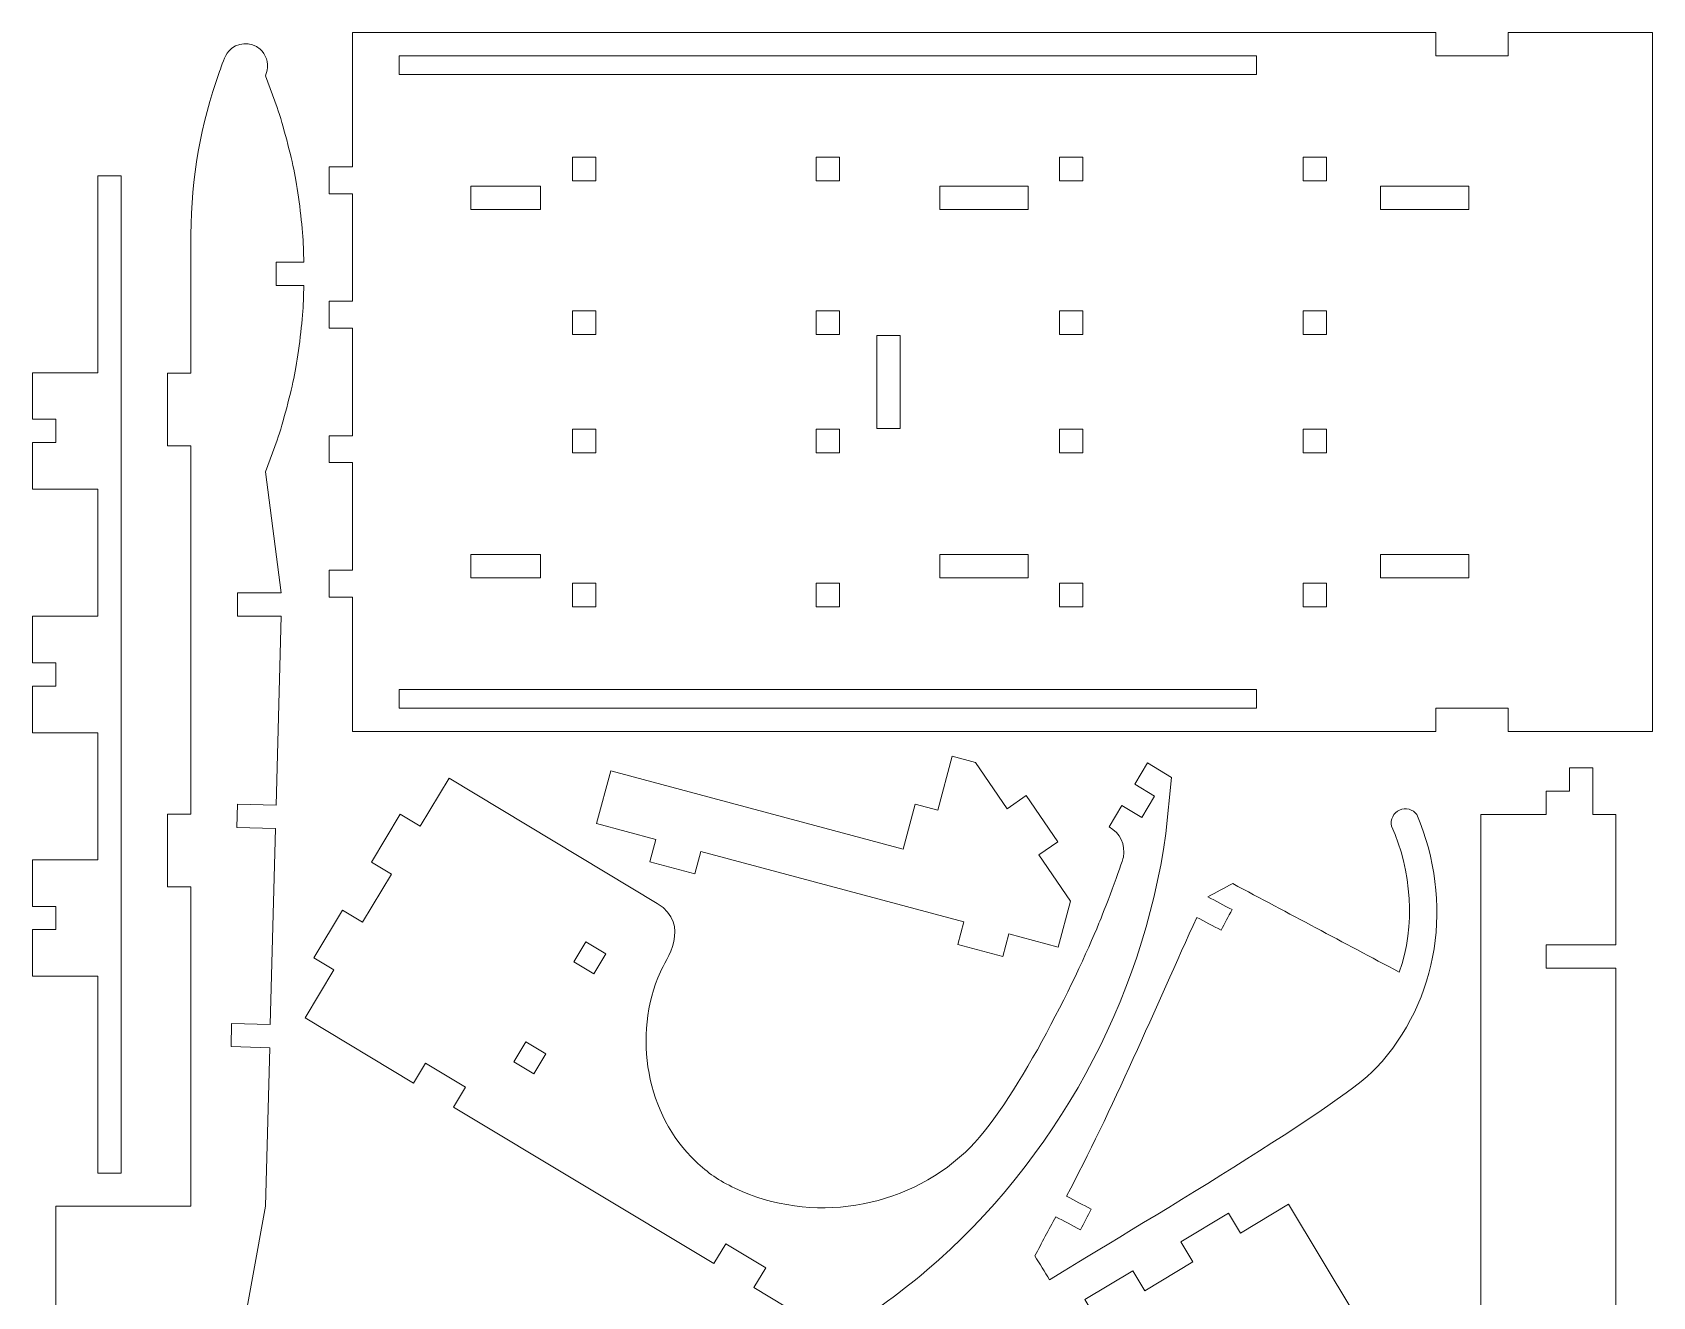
# Model space of a CAD drawing. Header units: centimetres. Extents: x -58 to 45, y -38 to 28.
# Drawn here: x -29.49 to -11.77, y 13.82 to 27.65 of the extents above; entities that cross this region are included whole.
import ezdxf

# ---------------------------------------------------------------- set-up
doc = ezdxf.new("R2010")
doc.units = ezdxf.units.CM
doc.header["$MEASUREMENT"] = 0

msp = doc.modelspace()

# ---------------------------------------------------------------- linework, layer by layer
at = {"color": 250, "lineweight": 9}
for points, knots in [([(-28.01363, 19.09445), (-28.01363, 19.09445), (-27.75865, 19.09445), (-27.75865, 19.09445), (-27.75865, 19.09445), (-27.75865, 19.09445), (-27.75865, 23.12321), (-27.75865, 23.12321), (-27.75865, 23.12321), (-27.75865, 23.12321), (-28.01363, 23.12321), (-28.01363, 23.12321), (-28.01363, 23.12321), (-28.01363, 23.12321), (-28.01363, 23.91877), (-28.01363, 23.91877), (-28.01363, 23.91877), (-28.01363, 23.91877), (-27.75865, 23.91877), (-27.75865, 23.91877), (-27.75865, 23.91877), (-27.75865, 23.91877), (-27.75865, 25.43925), (-27.75865, 25.43925), (-27.75865, 25.43925), (-27.75266, 26.05536), (-27.65469, 26.63828), (-27.44503, 27.2186), (-27.44503, 27.2186), (-27.42363, 27.27782), (-27.38626, 27.39422), (-27.34511, 27.44126), (-27.34511, 27.44126), (-27.25884, 27.53989), (-27.09965, 27.55054), (-27.00101, 27.46428), (-27.00101, 27.46428), (-26.93891, 27.40997), (-26.90631, 27.3144), (-26.92231, 27.23346), (-26.92231, 27.23346), (-26.92231, 27.23346), (-26.94269, 27.17315), (-26.94269, 27.17315), (-26.94269, 27.17315), (-26.94269, 27.17315), (-26.81423, 26.82583), (-26.81423, 26.82583), (-26.81423, 26.82583), (-26.74896, 26.63022), (-26.6652, 26.31239), (-26.62561, 26.11002), (-26.62561, 26.11002), (-26.58601, 25.90765), (-26.54379, 25.58166), (-26.53051, 25.37589), (-26.53051, 25.37589), (-26.53051, 25.37589), (-26.52269, 25.13326), (-26.52269, 25.13326), (-26.52269, 25.13326), (-26.52269, 25.13326), (-26.82457, 25.13326), (-26.82457, 25.13326), (-26.82457, 25.13326), (-26.82457, 25.13326), (-26.82457, 24.87828), (-26.82457, 24.87828), (-26.82457, 24.87828), (-26.82457, 24.87828), (-26.52269, 24.87828), (-26.52269, 24.87828), (-26.52269, 24.87828), (-26.52269, 24.87828), (-26.53051, 24.63565), (-26.53051, 24.63565), (-26.53051, 24.63565), (-26.54379, 24.42988), (-26.58601, 24.1039), (-26.62561, 23.90154), (-26.62561, 23.90154), (-26.66521, 23.69913), (-26.74895, 23.38137), (-26.81423, 23.18572), (-26.81423, 23.18572), (-26.81423, 23.18572), (-26.94269, 22.83839), (-26.94269, 22.83839), (-26.94269, 22.83839), (-26.94269, 22.83839), (-26.7698, 21.51638), (-26.7698, 21.51638), (-26.7698, 21.51638), (-26.7698, 21.51638), (-27.24867, 21.51638), (-27.24867, 21.51638), (-27.24867, 21.51638), (-27.24867, 21.51638), (-27.24867, 21.2614), (-27.24867, 21.2614), (-27.24867, 21.2614), (-27.24867, 21.2614), (-26.7698, 21.2614), (-26.7698, 21.2614), (-26.7698, 21.2614), (-26.7698, 21.2614), (-26.82522, 19.19211), (-26.82522, 19.19211), (-26.82522, 19.19211), (-26.82522, 19.19211), (-27.24837, 19.20344), (-27.24837, 19.20344), (-27.24837, 19.20344), (-27.24837, 19.20344), (-27.2552, 18.94855), (-27.2552, 18.94855), (-27.2552, 18.94855), (-27.2552, 18.94855), (-26.83205, 18.93721), (-26.83205, 18.93721), (-26.83205, 18.93721), (-26.83205, 18.93721), (-26.88942, 16.79525), (-26.88942, 16.79525), (-26.88942, 16.79525), (-26.88942, 16.79525), (-27.31257, 16.80657), (-27.31257, 16.80657), (-27.31257, 16.80657), (-27.31257, 16.80657), (-27.31939, 16.55168), (-27.31939, 16.55168), (-27.31939, 16.55168), (-27.31939, 16.55168), (-26.89625, 16.54035), (-26.89625, 16.54035), (-26.89625, 16.54035), (-26.89625, 16.54035), (-26.94269, 14.80636), (-26.94269, 14.80636), (-26.94269, 14.80636), (-26.94269, 14.80636), (-27.75865, 10.30184), (-27.75865, 10.30184), (-27.75865, 10.30184), (-27.75865, 10.30184), (-27.75865, 9.09468), (-27.75865, 9.09468), (-27.75865, 9.09468), (-26.95321, 8.32366), (-26.60129, 7.69559), (-26.51859, 6.57032), (-26.51859, 6.57032), (-26.51859, 6.57032), (-26.82457, 6.57032), (-26.82457, 6.57032), (-26.82457, 6.57032), (-26.82457, 6.57032), (-26.82457, 6.31534), (-26.82457, 6.31534), (-26.82457, 6.31534), (-26.82457, 6.31534), (-26.51859, 6.31534), (-26.51859, 6.31534), (-26.51859, 6.31534), (-26.6013, 5.19007), (-26.95321, 4.562), (-27.75865, 3.79098), (-27.75865, 3.79098), (-27.75865, 3.79098), (-27.75865, 0.32318), (-27.75865, 0.32318), (-27.75865, 0.32318), (-27.75865, 0.32318), (-28.19212, 0.32318), (-28.19212, 0.32318), (-28.19212, 0.32318), (-28.19212, 0.32318), (-28.19212, 0.57816), (-28.19212, 0.57816), (-28.19212, 0.57816), (-28.19212, 0.57816), (-29.23756, 0.57816), (-29.23756, 0.57816), (-29.23756, 0.57816), (-29.23756, 0.57816), (-29.23756, 1.52161), (-29.23756, 1.52161), (-29.23756, 1.52161), (-29.23756, 1.52161), (-28.5236, 1.52161), (-28.5236, 1.52161), (-28.5236, 1.52161), (-28.5236, 1.52161), (-28.5236, 1.77659), (-28.5236, 1.77659), (-28.5236, 1.77659), (-28.5236, 1.77659), (-29.23756, 1.77659), (-29.23756, 1.77659), (-29.23756, 1.77659), (-29.23756, 1.77659), (-29.23756, 1.87481), (-29.23756, 1.87481), (-29.23756, 1.87481), (-29.23756, 1.87481), (-29.49254, 1.87481), (-29.49254, 1.87481), (-29.49254, 1.87481), (-29.49254, 1.87481), (-29.49254, 2.63749), (-29.49254, 2.63749), (-29.49254, 2.63749), (-29.49254, 2.63749), (-29.23756, 2.63749), (-29.23756, 2.63749), (-29.23756, 2.63749), (-29.23756, 2.63749), (-29.23756, 7.00512), (-29.23756, 7.00512), (-29.23756, 7.00512), (-29.23756, 7.00512), (-29.49254, 7.00512), (-29.49254, 7.00512), (-29.49254, 7.00512), (-29.49254, 7.00512), (-29.49254, 7.97178), (-29.49254, 7.97178), (-29.49254, 7.97178), (-29.49254, 7.97178), (-29.23756, 7.97178), (-29.23756, 7.97178), (-29.23756, 7.97178), (-29.23756, 7.97178), (-29.23756, 11.82945), (-29.23756, 11.82945), (-29.23756, 11.82945), (-29.23756, 11.82945), (-29.49254, 11.82945), (-29.49254, 11.82945), (-29.49254, 11.82945), (-29.49254, 11.82945), (-29.49254, 12.79611), (-29.49254, 12.79611), (-29.49254, 12.79611), (-29.49254, 12.79611), (-29.23756, 12.79611), (-29.23756, 12.79611), (-29.23756, 12.79611), (-29.23756, 12.79611), (-29.23756, 13.35294), (-29.23756, 13.35294), (-29.23756, 13.35294), (-29.23756, 13.35294), (-28.5236, 13.35294), (-28.5236, 13.35294), (-28.5236, 13.35294), (-28.5236, 13.35294), (-28.5236, 13.60792), (-28.5236, 13.60792), (-28.5236, 13.60792), (-28.5236, 13.60792), (-29.23756, 13.60792), (-29.23756, 13.60792), (-29.23756, 13.60792), (-29.23756, 13.60792), (-29.23756, 14.80636), (-29.23756, 14.80636), (-29.23756, 14.80636), (-29.23756, 14.80636), (-27.75865, 14.80636), (-27.75865, 14.80636), (-27.75865, 14.80636), (-27.75865, 14.80636), (-27.75865, 18.2989), (-27.75865, 18.2989), (-27.75865, 18.2989), (-27.75865, 18.2989), (-28.01363, 18.2989), (-28.01363, 18.2989), (-28.01363, 18.2989), (-28.01363, 18.2989), (-28.01363, 19.09445), (-28.01363, 19.09445)], [0, 0, 0, 0, 0.01388889, 0.01388889, 0.01388889, 0.01388889, 0.02777778, 0.02777778, 0.02777778, 0.02777778, 0.04166667, 0.04166667, 0.04166667, 0.04166667, 0.05555556, 0.05555556, 0.05555556, 0.05555556, 0.06944444, 0.06944444, 0.06944444, 0.06944444, 0.08333333, 0.08333333, 0.08333333, 0.08333333, 0.09722222, 0.09722222, 0.09722222, 0.09722222, 0.11111111, 0.11111111, 0.11111111, 0.11111111, 0.125, 0.125, 0.125, 0.125, 0.13888889, 0.13888889, 0.13888889, 0.13888889, 0.15277778, 0.15277778, 0.15277778, 0.15277778, 0.16666667, 0.16666667, 0.16666667, 0.16666667, 0.18055556, 0.18055556, 0.18055556, 0.18055556, 0.19444444, 0.19444444, 0.19444444, 0.19444444, 0.20833333, 0.20833333, 0.20833333, 0.20833333, 0.22222222, 0.22222222, 0.22222222, 0.22222222, 0.23611111, 0.23611111, 0.23611111, 0.23611111, 0.25, 0.25, 0.25, 0.25, 0.26388889, 0.26388889, 0.26388889, 0.26388889, 0.27777778, 0.27777778, 0.27777778, 0.27777778, 0.29166667, 0.29166667, 0.29166667, 0.29166667, 0.30555556, 0.30555556, 0.30555556, 0.30555556, 0.31944444, 0.31944444, 0.31944444, 0.31944444, 0.33333333, 0.33333333, 0.33333333, 0.33333333, 0.34722222, 0.34722222, 0.34722222, 0.34722222, 0.36111111, 0.36111111, 0.36111111, 0.36111111, 0.375, 0.375, 0.375, 0.375, 0.38888889, 0.38888889, 0.38888889, 0.38888889, 0.40277778, 0.40277778, 0.40277778, 0.40277778, 0.41666667, 0.41666667, 0.41666667, 0.41666667, 0.43055556, 0.43055556, 0.43055556, 0.43055556, 0.44444444, 0.44444444, 0.44444444, 0.44444444, 0.45833333, 0.45833333, 0.45833333, 0.45833333, 0.47222222, 0.47222222, 0.47222222, 0.47222222, 0.48611111, 0.48611111, 0.48611111, 0.48611111, 0.5, 0.5, 0.5, 0.5, 0.51388889, 0.51388889, 0.51388889, 0.51388889, 0.52777778, 0.52777778, 0.52777778, 0.52777778, 0.54166667, 0.54166667, 0.54166667, 0.54166667, 0.55555556, 0.55555556, 0.55555556, 0.55555556, 0.56944444, 0.56944444, 0.56944444, 0.56944444, 0.58333333, 0.58333333, 0.58333333, 0.58333333, 0.59722222, 0.59722222, 0.59722222, 0.59722222, 0.61111111, 0.61111111, 0.61111111, 0.61111111, 0.625, 0.625, 0.625, 0.625, 0.63888889, 0.63888889, 0.63888889, 0.63888889, 0.65277778, 0.65277778, 0.65277778, 0.65277778, 0.66666667, 0.66666667, 0.66666667, 0.66666667, 0.68055556, 0.68055556, 0.68055556, 0.68055556, 0.69444444, 0.69444444, 0.69444444, 0.69444444, 0.70833333, 0.70833333, 0.70833333, 0.70833333, 0.72222222, 0.72222222, 0.72222222, 0.72222222, 0.73611111, 0.73611111, 0.73611111, 0.73611111, 0.75, 0.75, 0.75, 0.75, 0.76388889, 0.76388889, 0.76388889, 0.76388889, 0.77777778, 0.77777778, 0.77777778, 0.77777778, 0.79166667, 0.79166667, 0.79166667, 0.79166667, 0.80555556, 0.80555556, 0.80555556, 0.80555556, 0.81944444, 0.81944444, 0.81944444, 0.81944444, 0.83333333, 0.83333333, 0.83333333, 0.83333333, 0.84722222, 0.84722222, 0.84722222, 0.84722222, 0.86111111, 0.86111111, 0.86111111, 0.86111111, 0.875, 0.875, 0.875, 0.875, 0.88888889, 0.88888889, 0.88888889, 0.88888889, 0.90277778, 0.90277778, 0.90277778, 0.90277778, 0.91666667, 0.91666667, 0.91666667, 0.91666667, 0.93055556, 0.93055556, 0.93055556, 0.93055556, 0.94444444, 0.94444444, 0.94444444, 0.94444444, 0.95833333, 0.95833333, 0.95833333, 0.95833333, 0.97222222, 0.97222222, 0.97222222, 0.97222222, 1, 1, 1, 1]), ([(-14.62262, 18.96394), (-14.40485, 18.48615), (-14.35362, 17.86417), (-14.53935, 17.36754), (-14.53935, 17.36754), (-15.14602, 17.69011), (-15.75269, 18.01268), (-16.35937, 18.33526), (-16.35937, 18.33526), (-16.4503, 18.28734), (-16.54124, 18.23944), (-16.63217, 18.19152), (-16.63217, 18.19152), (-16.54377, 18.14451), (-16.45535, 18.0975), (-16.36695, 18.0505), (-16.36695, 18.0505), (-16.40685, 17.97545), (-16.44675, 17.90041), (-16.48666, 17.82536), (-16.48666, 17.82536), (-16.57506, 17.87237), (-16.66348, 17.91938), (-16.75188, 17.96638), (-16.75188, 17.96638), (-17.18763, 17.01256), (-17.69808, 15.8175), (-18.1771, 14.9166), (-18.1771, 14.9166), (-18.08705, 14.86872), (-17.99699, 14.82083), (-17.90693, 14.77295), (-17.90693, 14.77295), (-17.94684, 14.6979), (-17.98673, 14.62287), (-18.02664, 14.54782), (-18.02664, 14.54782), (-18.11669, 14.5957), (-18.20675, 14.64358), (-18.2968, 14.69146), (-18.2968, 14.69146), (-18.37286, 14.54842), (-18.44891, 14.40539), (-18.52497, 14.26234), (-18.52497, 14.26234), (-18.47127, 14.17563), (-18.41755, 14.08892), (-18.36386, 14.00222), (-18.36386, 14.00222), (-17.72712, 14.39659), (-15.19515, 15.88311), (-14.78902, 16.31863), (-14.78902, 16.31863), (-14.09974, 17.05778), (-13.94063, 18.1308), (-14.34418, 19.09084), (-14.34418, 19.09084), (-14.38823, 19.14992), (-14.46753, 19.17029), (-14.53459, 19.13972), (-14.53459, 19.13972), (-14.60165, 19.10915), (-14.63832, 19.03595), (-14.62262, 18.96394)], [0, 0, 0, 0, 0.05882353, 0.05882353, 0.05882353, 0.05882353, 0.11764706, 0.11764706, 0.11764706, 0.11764706, 0.17647059, 0.17647059, 0.17647059, 0.17647059, 0.23529412, 0.23529412, 0.23529412, 0.23529412, 0.29411765, 0.29411765, 0.29411765, 0.29411765, 0.35294118, 0.35294118, 0.35294118, 0.35294118, 0.41176471, 0.41176471, 0.41176471, 0.41176471, 0.47058824, 0.47058824, 0.47058824, 0.47058824, 0.52941176, 0.52941176, 0.52941176, 0.52941176, 0.58823529, 0.58823529, 0.58823529, 0.58823529, 0.64705882, 0.64705882, 0.64705882, 0.64705882, 0.70588235, 0.70588235, 0.70588235, 0.70588235, 0.76470588, 0.76470588, 0.76470588, 0.76470588, 0.82352941, 0.82352941, 0.82352941, 0.82352941, 0.88235294, 0.88235294, 0.88235294, 0.88235294, 1, 1, 1, 1])]:
    msp.add_open_spline(points, degree=3, knots=knots, dxfattribs=at)
at = {"lineweight": 9}
for points, knots in [([(-26.24539, 23.23465), (-26.24539, 23.23465), (-25.99047, 23.23465), (-25.99047, 23.23465), (-25.99047, 23.23465), (-25.99047, 23.23465), (-25.99047, 24.41122), (-25.99047, 24.41122), (-25.99047, 24.41122), (-25.99047, 24.41122), (-26.24539, 24.41122), (-26.24539, 24.41122), (-26.24539, 24.41122), (-26.24539, 24.41122), (-26.24539, 24.70536), (-26.24539, 24.70536), (-26.24539, 24.70536), (-26.24539, 24.70536), (-25.99047, 24.70536), (-25.99047, 24.70536), (-25.99047, 24.70536), (-25.99047, 24.70536), (-25.99047, 25.88194), (-25.99047, 25.88194), (-25.99047, 25.88194), (-25.99047, 25.88194), (-26.24539, 25.88194), (-26.24539, 25.88194), (-26.24539, 25.88194), (-26.24539, 25.88194), (-26.24539, 26.17608), (-26.24539, 26.17608), (-26.24539, 26.17608), (-26.24539, 26.17608), (-25.99047, 26.17608), (-25.99047, 26.17608), (-25.99047, 26.17608), (-25.99047, 26.17608), (-25.99047, 27.64679), (-25.99047, 27.64679), (-25.99047, 27.64679), (-25.99047, 27.64679), (-14.13651, 27.64679), (-14.13651, 27.64679), (-14.13651, 27.64679), (-14.13651, 27.64679), (-14.13651, 27.39186), (-14.13651, 27.39186), (-14.13651, 27.39186), (-14.13651, 27.39186), (-13.34625, 27.39186), (-13.34625, 27.39186), (-13.34625, 27.39186), (-13.34625, 27.39186), (-13.34625, 27.64679), (-13.34625, 27.64679), (-13.34625, 27.64679), (-13.34625, 27.64679), (-11.76572, 27.64679), (-11.76572, 27.64679), (-11.76572, 27.64679), (-11.76572, 27.64679), (-11.76572, 19.99908), (-11.76572, 19.99908), (-11.76572, 19.99908), (-11.76572, 19.99908), (-13.34625, 19.99908), (-13.34625, 19.99908), (-13.34625, 19.99908), (-13.34625, 19.99908), (-13.34625, 20.254), (-13.34625, 20.254), (-13.34625, 20.254), (-13.34625, 20.254), (-14.13651, 20.254), (-14.13651, 20.254), (-14.13651, 20.254), (-14.13651, 20.254), (-14.13651, 19.99908), (-14.13651, 19.99908), (-14.13651, 19.99908), (-14.13651, 19.99908), (-25.99047, 19.99908), (-25.99047, 19.99908), (-25.99047, 19.99908), (-25.99047, 19.99908), (-25.99047, 21.46979), (-25.99047, 21.46979), (-25.99047, 21.46979), (-25.99047, 21.46979), (-26.24539, 21.46979), (-26.24539, 21.46979), (-26.24539, 21.46979), (-26.24539, 21.46979), (-26.24539, 21.76393), (-26.24539, 21.76393), (-26.24539, 21.76393), (-26.24539, 21.76393), (-25.99047, 21.76393), (-25.99047, 21.76393), (-25.99047, 21.76393), (-25.99047, 21.76393), (-25.99047, 22.9405), (-25.99047, 22.9405), (-25.99047, 22.9405), (-25.99047, 22.9405), (-26.24539, 22.9405), (-26.24539, 22.9405), (-26.24539, 22.9405), (-26.24539, 22.9405), (-26.24539, 23.23465), (-26.24539, 23.23465)], [0, 0, 0, 0, 0.03448276, 0.03448276, 0.03448276, 0.03448276, 0.06896552, 0.06896552, 0.06896552, 0.06896552, 0.10344828, 0.10344828, 0.10344828, 0.10344828, 0.13793103, 0.13793103, 0.13793103, 0.13793103, 0.17241379, 0.17241379, 0.17241379, 0.17241379, 0.20689655, 0.20689655, 0.20689655, 0.20689655, 0.24137931, 0.24137931, 0.24137931, 0.24137931, 0.27586207, 0.27586207, 0.27586207, 0.27586207, 0.31034483, 0.31034483, 0.31034483, 0.31034483, 0.34482759, 0.34482759, 0.34482759, 0.34482759, 0.37931034, 0.37931034, 0.37931034, 0.37931034, 0.4137931, 0.4137931, 0.4137931, 0.4137931, 0.44827586, 0.44827586, 0.44827586, 0.44827586, 0.48275862, 0.48275862, 0.48275862, 0.48275862, 0.51724138, 0.51724138, 0.51724138, 0.51724138, 0.55172414, 0.55172414, 0.55172414, 0.55172414, 0.5862069, 0.5862069, 0.5862069, 0.5862069, 0.62068966, 0.62068966, 0.62068966, 0.62068966, 0.65517241, 0.65517241, 0.65517241, 0.65517241, 0.68965517, 0.68965517, 0.68965517, 0.68965517, 0.72413793, 0.72413793, 0.72413793, 0.72413793, 0.75862069, 0.75862069, 0.75862069, 0.75862069, 0.79310345, 0.79310345, 0.79310345, 0.79310345, 0.82758621, 0.82758621, 0.82758621, 0.82758621, 0.86206897, 0.86206897, 0.86206897, 0.86206897, 0.89655172, 0.89655172, 0.89655172, 0.89655172, 0.93103448, 0.93103448, 0.93103448, 0.93103448, 1, 1, 1, 1]), ([(-16.09943, 27.18793), (-16.09943, 27.18793), (-25.48062, 27.18793), (-25.48062, 27.18793), (-25.48062, 27.18793), (-25.48062, 27.18793), (-25.48062, 27.39186), (-25.48062, 27.39186), (-25.48062, 27.39186), (-25.48062, 27.39186), (-16.09943, 27.39186), (-16.09943, 27.39186), (-16.09943, 27.39186), (-16.09943, 27.39186), (-16.09943, 27.18793), (-16.09943, 27.18793)], [0, 0, 0, 0, 0.2, 0.2, 0.2, 0.2, 0.4, 0.4, 0.4, 0.4, 0.6, 0.6, 0.6, 0.6, 1, 1, 1, 1]), ([(-23.32651, 26.28197), (-23.32651, 26.28197), (-23.32651, 26.02313), (-23.32651, 26.02313), (-23.32651, 26.02313), (-23.32651, 26.02313), (-23.58144, 26.02313), (-23.58144, 26.02313), (-23.58144, 26.02313), (-23.58144, 26.02313), (-23.58144, 26.28197), (-23.58144, 26.28197), (-23.58144, 26.28197), (-23.58144, 26.28197), (-23.32651, 26.28197), (-23.32651, 26.28197)], [0, 0, 0, 0, 0.2, 0.2, 0.2, 0.2, 0.4, 0.4, 0.4, 0.4, 0.6, 0.6, 0.6, 0.6, 1, 1, 1, 1]), ([(-20.66256, 26.28197), (-20.66256, 26.28197), (-20.66256, 26.02313), (-20.66256, 26.02313), (-20.66256, 26.02313), (-20.66256, 26.02313), (-20.91748, 26.02313), (-20.91748, 26.02313), (-20.91748, 26.02313), (-20.91748, 26.02313), (-20.91748, 26.28197), (-20.91748, 26.28197), (-20.91748, 26.28197), (-20.91748, 26.28197), (-20.66256, 26.28197), (-20.66256, 26.28197)], [0, 0, 0, 0, 0.2, 0.2, 0.2, 0.2, 0.4, 0.4, 0.4, 0.4, 0.6, 0.6, 0.6, 0.6, 1, 1, 1, 1]), ([(-17.99861, 26.28197), (-17.99861, 26.28197), (-17.99861, 26.02313), (-17.99861, 26.02313), (-17.99861, 26.02313), (-17.99861, 26.02313), (-18.25353, 26.02313), (-18.25353, 26.02313), (-18.25353, 26.02313), (-18.25353, 26.02313), (-18.25353, 26.28197), (-18.25353, 26.28197), (-18.25353, 26.28197), (-18.25353, 26.28197), (-17.99861, 26.28197), (-17.99861, 26.28197)], [0, 0, 0, 0, 0.2, 0.2, 0.2, 0.2, 0.4, 0.4, 0.4, 0.4, 0.6, 0.6, 0.6, 0.6, 1, 1, 1, 1]), ([(-15.33466, 26.02313), (-15.33466, 26.02313), (-15.58958, 26.02313), (-15.58958, 26.02313), (-15.58958, 26.02313), (-15.58958, 26.02313), (-15.58958, 26.28197), (-15.58958, 26.28197), (-15.58958, 26.28197), (-15.58958, 26.28197), (-15.33466, 26.28197), (-15.33466, 26.28197), (-15.33466, 26.28197), (-15.33466, 26.28197), (-15.33466, 26.02313), (-15.33466, 26.02313)], [0, 0, 0, 0, 0.2, 0.2, 0.2, 0.2, 0.4, 0.4, 0.4, 0.4, 0.6, 0.6, 0.6, 0.6, 1, 1, 1, 1]), ([(-29.23499, 17.83152), (-29.23499, 17.83152), (-29.23499, 18.08644), (-29.23499, 18.08644), (-29.23499, 18.08644), (-29.23499, 18.08644), (-29.48992, 18.08644), (-29.48992, 18.08644), (-29.48992, 18.08644), (-29.48992, 18.08644), (-29.48992, 18.59629), (-29.48992, 18.59629), (-29.48992, 18.59629), (-29.48992, 18.59629), (-28.77613, 18.59629), (-28.77613, 18.59629), (-28.77613, 18.59629), (-28.77613, 18.59629), (-28.77613, 19.98563), (-28.77613, 19.98563), (-28.77613, 19.98563), (-28.77613, 19.98563), (-29.48992, 19.98563), (-29.48992, 19.98563), (-29.48992, 19.98563), (-29.48992, 19.98563), (-29.48992, 20.49547), (-29.48992, 20.49547), (-29.48992, 20.49547), (-29.48992, 20.49547), (-29.23499, 20.49547), (-29.23499, 20.49547), (-29.23499, 20.49547), (-29.23499, 20.49547), (-29.23499, 20.7504), (-29.23499, 20.7504), (-29.23499, 20.7504), (-29.23499, 20.7504), (-29.48992, 20.7504), (-29.48992, 20.7504), (-29.48992, 20.7504), (-29.48992, 20.7504), (-29.48992, 21.26024), (-29.48992, 21.26024), (-29.48992, 21.26024), (-29.48992, 21.26024), (-28.77613, 21.26024), (-28.77613, 21.26024), (-28.77613, 21.26024), (-28.77613, 21.26024), (-28.77613, 22.64958), (-28.77613, 22.64958), (-28.77613, 22.64958), (-28.77613, 22.64958), (-29.48992, 22.64958), (-29.48992, 22.64958), (-29.48992, 22.64958), (-29.48992, 22.64958), (-29.48992, 23.15943), (-29.48992, 23.15943), (-29.48992, 23.15943), (-29.48992, 23.15943), (-29.23499, 23.15943), (-29.23499, 23.15943), (-29.23499, 23.15943), (-29.23499, 23.15943), (-29.23499, 23.41435), (-29.23499, 23.41435), (-29.23499, 23.41435), (-29.23499, 23.41435), (-29.48992, 23.41435), (-29.48992, 23.41435), (-29.48992, 23.41435), (-29.48992, 23.41435), (-29.48992, 23.9242), (-29.48992, 23.9242), (-29.48992, 23.9242), (-29.48992, 23.9242), (-28.77613, 23.9242), (-28.77613, 23.9242), (-28.77613, 23.9242), (-28.77613, 23.9242), (-28.77613, 26.0783), (-28.77613, 26.0783), (-28.77613, 26.0783), (-28.77613, 26.0783), (-28.52121, 26.0783), (-28.52121, 26.0783), (-28.52121, 26.0783), (-28.52121, 26.0783), (-28.52121, 15.16757), (-28.52121, 15.16757), (-28.52121, 15.16757), (-28.52121, 15.16757), (-28.77613, 15.16757), (-28.77613, 15.16757), (-28.77613, 15.16757), (-28.77613, 15.16757), (-28.77613, 17.32167), (-28.77613, 17.32167), (-28.77613, 17.32167), (-28.77613, 17.32167), (-29.48992, 17.32167), (-29.48992, 17.32167), (-29.48992, 17.32167), (-29.48992, 17.32167), (-29.48992, 17.83152), (-29.48992, 17.83152), (-29.48992, 17.83152), (-29.48992, 17.83152), (-29.23499, 17.83152), (-29.23499, 17.83152)], [0, 0, 0, 0, 0.03448276, 0.03448276, 0.03448276, 0.03448276, 0.06896552, 0.06896552, 0.06896552, 0.06896552, 0.10344828, 0.10344828, 0.10344828, 0.10344828, 0.13793103, 0.13793103, 0.13793103, 0.13793103, 0.17241379, 0.17241379, 0.17241379, 0.17241379, 0.20689655, 0.20689655, 0.20689655, 0.20689655, 0.24137931, 0.24137931, 0.24137931, 0.24137931, 0.27586207, 0.27586207, 0.27586207, 0.27586207, 0.31034483, 0.31034483, 0.31034483, 0.31034483, 0.34482759, 0.34482759, 0.34482759, 0.34482759, 0.37931034, 0.37931034, 0.37931034, 0.37931034, 0.4137931, 0.4137931, 0.4137931, 0.4137931, 0.44827586, 0.44827586, 0.44827586, 0.44827586, 0.48275862, 0.48275862, 0.48275862, 0.48275862, 0.51724138, 0.51724138, 0.51724138, 0.51724138, 0.55172414, 0.55172414, 0.55172414, 0.55172414, 0.5862069, 0.5862069, 0.5862069, 0.5862069, 0.62068966, 0.62068966, 0.62068966, 0.62068966, 0.65517241, 0.65517241, 0.65517241, 0.65517241, 0.68965517, 0.68965517, 0.68965517, 0.68965517, 0.72413793, 0.72413793, 0.72413793, 0.72413793, 0.75862069, 0.75862069, 0.75862069, 0.75862069, 0.79310345, 0.79310345, 0.79310345, 0.79310345, 0.82758621, 0.82758621, 0.82758621, 0.82758621, 0.86206897, 0.86206897, 0.86206897, 0.86206897, 0.89655172, 0.89655172, 0.89655172, 0.89655172, 0.93103448, 0.93103448, 0.93103448, 0.93103448, 1, 1, 1, 1]), ([(-24.69414, 25.70937), (-24.69414, 25.70937), (-23.93164, 25.70937), (-23.93164, 25.70937), (-23.93164, 25.70937), (-23.93164, 25.70937), (-23.93164, 25.9643), (-23.93164, 25.9643), (-23.93164, 25.9643), (-23.93164, 25.9643), (-24.69414, 25.9643), (-24.69414, 25.9643), (-24.69414, 25.9643), (-24.69414, 25.9643), (-24.69414, 25.70937), (-24.69414, 25.70937)], [0, 0, 0, 0, 0.2, 0.2, 0.2, 0.2, 0.4, 0.4, 0.4, 0.4, 0.6, 0.6, 0.6, 0.6, 1, 1, 1, 1]), ([(-18.59864, 25.9643), (-18.59864, 25.9643), (-19.56507, 25.9643), (-19.56507, 25.9643), (-19.56507, 25.9643), (-19.56507, 25.9643), (-19.56507, 25.70937), (-19.56507, 25.70937), (-19.56507, 25.70937), (-19.56507, 25.70937), (-18.59864, 25.70937), (-18.59864, 25.70937), (-18.59864, 25.70937), (-18.59864, 25.70937), (-18.59864, 25.9643), (-18.59864, 25.9643)], [0, 0, 0, 0, 0.2, 0.2, 0.2, 0.2, 0.4, 0.4, 0.4, 0.4, 0.6, 0.6, 0.6, 0.6, 1, 1, 1, 1]), ([(-13.77548, 25.9643), (-13.77548, 25.9643), (-14.74191, 25.9643), (-14.74191, 25.9643), (-14.74191, 25.9643), (-14.74191, 25.9643), (-14.74191, 25.70937), (-14.74191, 25.70937), (-14.74191, 25.70937), (-14.74191, 25.70937), (-13.77548, 25.70937), (-13.77548, 25.70937), (-13.77548, 25.70937), (-13.77548, 25.70937), (-13.77548, 25.9643), (-13.77548, 25.9643)], [0, 0, 0, 0, 0.2, 0.2, 0.2, 0.2, 0.4, 0.4, 0.4, 0.4, 0.6, 0.6, 0.6, 0.6, 1, 1, 1, 1]), ([(-23.32651, 24.59947), (-23.32651, 24.59947), (-23.32651, 24.34063), (-23.32651, 24.34063), (-23.32651, 24.34063), (-23.32651, 24.34063), (-23.58144, 24.34063), (-23.58144, 24.34063), (-23.58144, 24.34063), (-23.58144, 24.34063), (-23.58144, 24.59947), (-23.58144, 24.59947), (-23.58144, 24.59947), (-23.58144, 24.59947), (-23.32651, 24.59947), (-23.32651, 24.59947)], [0, 0, 0, 0, 0.2, 0.2, 0.2, 0.2, 0.4, 0.4, 0.4, 0.4, 0.6, 0.6, 0.6, 0.6, 1, 1, 1, 1]), ([(-20.66256, 24.59947), (-20.66256, 24.59947), (-20.66256, 24.34063), (-20.66256, 24.34063), (-20.66256, 24.34063), (-20.66256, 24.34063), (-20.91748, 24.34063), (-20.91748, 24.34063), (-20.91748, 24.34063), (-20.91748, 24.34063), (-20.91748, 24.59947), (-20.91748, 24.59947), (-20.91748, 24.59947), (-20.91748, 24.59947), (-20.66256, 24.59947), (-20.66256, 24.59947)], [0, 0, 0, 0, 0.2, 0.2, 0.2, 0.2, 0.4, 0.4, 0.4, 0.4, 0.6, 0.6, 0.6, 0.6, 1, 1, 1, 1]), ([(-17.99861, 24.59947), (-17.99861, 24.59947), (-17.99861, 24.34063), (-17.99861, 24.34063), (-17.99861, 24.34063), (-17.99861, 24.34063), (-18.25353, 24.34063), (-18.25353, 24.34063), (-18.25353, 24.34063), (-18.25353, 24.34063), (-18.25353, 24.59947), (-18.25353, 24.59947), (-18.25353, 24.59947), (-18.25353, 24.59947), (-17.99861, 24.59947), (-17.99861, 24.59947)], [0, 0, 0, 0, 0.2, 0.2, 0.2, 0.2, 0.4, 0.4, 0.4, 0.4, 0.6, 0.6, 0.6, 0.6, 1, 1, 1, 1]), ([(-15.33466, 24.34063), (-15.33466, 24.34063), (-15.58958, 24.34063), (-15.58958, 24.34063), (-15.58958, 24.34063), (-15.58958, 24.34063), (-15.58958, 24.59947), (-15.58958, 24.59947), (-15.58958, 24.59947), (-15.58958, 24.59947), (-15.33466, 24.59947), (-15.33466, 24.59947), (-15.33466, 24.59947), (-15.33466, 24.59947), (-15.33466, 24.34063), (-15.33466, 24.34063)], [0, 0, 0, 0, 0.2, 0.2, 0.2, 0.2, 0.4, 0.4, 0.4, 0.4, 0.6, 0.6, 0.6, 0.6, 1, 1, 1, 1]), ([(-19.99976, 23.31309), (-19.99976, 23.31309), (-19.99976, 24.33278), (-19.99976, 24.33278), (-19.99976, 24.33278), (-19.99976, 24.33278), (-20.25468, 24.33278), (-20.25468, 24.33278), (-20.25468, 24.33278), (-20.25468, 24.33278), (-20.25468, 23.31309), (-20.25468, 23.31309), (-20.25468, 23.31309), (-20.25468, 23.31309), (-19.99976, 23.31309), (-19.99976, 23.31309)], [0, 0, 0, 0, 0.2, 0.2, 0.2, 0.2, 0.4, 0.4, 0.4, 0.4, 0.6, 0.6, 0.6, 0.6, 1, 1, 1, 1]), ([(-23.32651, 23.30525), (-23.32651, 23.30525), (-23.58144, 23.30525), (-23.58144, 23.30525), (-23.58144, 23.30525), (-23.58144, 23.30525), (-23.58144, 23.0464), (-23.58144, 23.0464), (-23.58144, 23.0464), (-23.58144, 23.0464), (-23.32651, 23.0464), (-23.32651, 23.0464), (-23.32651, 23.0464), (-23.32651, 23.0464), (-23.32651, 23.30525), (-23.32651, 23.30525)], [0, 0, 0, 0, 0.2, 0.2, 0.2, 0.2, 0.4, 0.4, 0.4, 0.4, 0.6, 0.6, 0.6, 0.6, 1, 1, 1, 1]), ([(-20.66256, 23.30525), (-20.66256, 23.30525), (-20.91748, 23.30525), (-20.91748, 23.30525), (-20.91748, 23.30525), (-20.91748, 23.30525), (-20.91748, 23.0464), (-20.91748, 23.0464), (-20.91748, 23.0464), (-20.91748, 23.0464), (-20.66256, 23.0464), (-20.66256, 23.0464), (-20.66256, 23.0464), (-20.66256, 23.0464), (-20.66256, 23.30525), (-20.66256, 23.30525)], [0, 0, 0, 0, 0.2, 0.2, 0.2, 0.2, 0.4, 0.4, 0.4, 0.4, 0.6, 0.6, 0.6, 0.6, 1, 1, 1, 1]), ([(-17.99861, 23.30525), (-17.99861, 23.30525), (-18.25353, 23.30525), (-18.25353, 23.30525), (-18.25353, 23.30525), (-18.25353, 23.30525), (-18.25353, 23.0464), (-18.25353, 23.0464), (-18.25353, 23.0464), (-18.25353, 23.0464), (-17.99861, 23.0464), (-17.99861, 23.0464), (-17.99861, 23.0464), (-17.99861, 23.0464), (-17.99861, 23.30525), (-17.99861, 23.30525)], [0, 0, 0, 0, 0.2, 0.2, 0.2, 0.2, 0.4, 0.4, 0.4, 0.4, 0.6, 0.6, 0.6, 0.6, 1, 1, 1, 1]), ([(-15.58958, 23.30525), (-15.58958, 23.30525), (-15.58958, 23.0464), (-15.58958, 23.0464), (-15.58958, 23.0464), (-15.58958, 23.0464), (-15.33466, 23.0464), (-15.33466, 23.0464), (-15.33466, 23.0464), (-15.33466, 23.0464), (-15.33466, 23.30525), (-15.33466, 23.30525), (-15.33466, 23.30525), (-15.33466, 23.30525), (-15.58958, 23.30525), (-15.58958, 23.30525)], [0, 0, 0, 0, 0.2, 0.2, 0.2, 0.2, 0.4, 0.4, 0.4, 0.4, 0.6, 0.6, 0.6, 0.6, 1, 1, 1, 1]), ([(-24.69414, 21.68158), (-24.69414, 21.68158), (-24.69414, 21.9365), (-24.69414, 21.9365), (-24.69414, 21.9365), (-24.69414, 21.9365), (-23.93164, 21.9365), (-23.93164, 21.9365), (-23.93164, 21.9365), (-23.93164, 21.9365), (-23.93164, 21.68158), (-23.93164, 21.68158), (-23.93164, 21.68158), (-23.93164, 21.68158), (-24.69414, 21.68158), (-24.69414, 21.68158)], [0, 0, 0, 0, 0.2, 0.2, 0.2, 0.2, 0.4, 0.4, 0.4, 0.4, 0.6, 0.6, 0.6, 0.6, 1, 1, 1, 1]), ([(-18.59864, 21.9365), (-18.59864, 21.9365), (-18.59864, 21.68158), (-18.59864, 21.68158), (-18.59864, 21.68158), (-18.59864, 21.68158), (-19.56507, 21.68158), (-19.56507, 21.68158), (-19.56507, 21.68158), (-19.56507, 21.68158), (-19.56507, 21.9365), (-19.56507, 21.9365), (-19.56507, 21.9365), (-19.56507, 21.9365), (-18.59864, 21.9365), (-18.59864, 21.9365)], [0, 0, 0, 0, 0.2, 0.2, 0.2, 0.2, 0.4, 0.4, 0.4, 0.4, 0.6, 0.6, 0.6, 0.6, 1, 1, 1, 1]), ([(-13.77548, 21.9365), (-13.77548, 21.9365), (-13.77548, 21.68158), (-13.77548, 21.68158), (-13.77548, 21.68158), (-13.77548, 21.68158), (-14.74191, 21.68158), (-14.74191, 21.68158), (-14.74191, 21.68158), (-14.74191, 21.68158), (-14.74191, 21.9365), (-14.74191, 21.9365), (-14.74191, 21.9365), (-14.74191, 21.9365), (-13.77548, 21.9365), (-13.77548, 21.9365)], [0, 0, 0, 0, 0.2, 0.2, 0.2, 0.2, 0.4, 0.4, 0.4, 0.4, 0.6, 0.6, 0.6, 0.6, 1, 1, 1, 1]), ([(-23.32651, 21.62275), (-23.32651, 21.62275), (-23.58144, 21.62275), (-23.58144, 21.62275), (-23.58144, 21.62275), (-23.58144, 21.62275), (-23.58144, 21.3639), (-23.58144, 21.3639), (-23.58144, 21.3639), (-23.58144, 21.3639), (-23.32651, 21.3639), (-23.32651, 21.3639), (-23.32651, 21.3639), (-23.32651, 21.3639), (-23.32651, 21.62275), (-23.32651, 21.62275)], [0, 0, 0, 0, 0.2, 0.2, 0.2, 0.2, 0.4, 0.4, 0.4, 0.4, 0.6, 0.6, 0.6, 0.6, 1, 1, 1, 1]), ([(-20.66256, 21.62275), (-20.66256, 21.62275), (-20.91748, 21.62275), (-20.91748, 21.62275), (-20.91748, 21.62275), (-20.91748, 21.62275), (-20.91748, 21.3639), (-20.91748, 21.3639), (-20.91748, 21.3639), (-20.91748, 21.3639), (-20.66256, 21.3639), (-20.66256, 21.3639), (-20.66256, 21.3639), (-20.66256, 21.3639), (-20.66256, 21.62275), (-20.66256, 21.62275)], [0, 0, 0, 0, 0.2, 0.2, 0.2, 0.2, 0.4, 0.4, 0.4, 0.4, 0.6, 0.6, 0.6, 0.6, 1, 1, 1, 1]), ([(-17.99861, 21.62275), (-17.99861, 21.62275), (-18.25353, 21.62275), (-18.25353, 21.62275), (-18.25353, 21.62275), (-18.25353, 21.62275), (-18.25353, 21.3639), (-18.25353, 21.3639), (-18.25353, 21.3639), (-18.25353, 21.3639), (-17.99861, 21.3639), (-17.99861, 21.3639), (-17.99861, 21.3639), (-17.99861, 21.3639), (-17.99861, 21.62275), (-17.99861, 21.62275)], [0, 0, 0, 0, 0.2, 0.2, 0.2, 0.2, 0.4, 0.4, 0.4, 0.4, 0.6, 0.6, 0.6, 0.6, 1, 1, 1, 1]), ([(-15.58958, 21.62275), (-15.58958, 21.62275), (-15.58958, 21.3639), (-15.58958, 21.3639), (-15.58958, 21.3639), (-15.58958, 21.3639), (-15.33466, 21.3639), (-15.33466, 21.3639), (-15.33466, 21.3639), (-15.33466, 21.3639), (-15.33466, 21.62275), (-15.33466, 21.62275), (-15.33466, 21.62275), (-15.33466, 21.62275), (-15.58958, 21.62275), (-15.58958, 21.62275)], [0, 0, 0, 0, 0.2, 0.2, 0.2, 0.2, 0.4, 0.4, 0.4, 0.4, 0.6, 0.6, 0.6, 0.6, 1, 1, 1, 1]), ([(-25.48062, 20.45794), (-25.48062, 20.45794), (-25.48062, 20.254), (-25.48062, 20.254), (-25.48062, 20.254), (-25.48062, 20.254), (-16.09943, 20.254), (-16.09943, 20.254), (-16.09943, 20.254), (-16.09943, 20.254), (-16.09943, 20.45794), (-16.09943, 20.45794), (-16.09943, 20.45794), (-16.09943, 20.45794), (-25.48062, 20.45794), (-25.48062, 20.45794)], [0, 0, 0, 0, 0.2, 0.2, 0.2, 0.2, 0.4, 0.4, 0.4, 0.4, 0.6, 0.6, 0.6, 0.6, 1, 1, 1, 1]), ([(-22.67017, 18.81864), (-22.67017, 18.81864), (-23.32007, 18.99278), (-23.32007, 18.99278), (-23.32007, 18.99278), (-23.32007, 18.99278), (-23.16564, 19.5691), (-23.16564, 19.5691), (-23.16564, 19.5691), (-23.16564, 19.5691), (-19.96455, 18.71137), (-19.96455, 18.71137), (-19.96455, 18.71137), (-19.96455, 18.71137), (-19.83259, 19.20383), (-19.83259, 19.20383), (-19.83259, 19.20383), (-19.83259, 19.20383), (-19.58636, 19.13786), (-19.58636, 19.13786), (-19.58636, 19.13786), (-19.58636, 19.13786), (-19.42801, 19.72883), (-19.42801, 19.72883), (-19.42801, 19.72883), (-19.42801, 19.72883), (-19.17488, 19.66101), (-19.17488, 19.66101), (-19.17488, 19.66101), (-19.17488, 19.66101), (-18.8283, 19.1547), (-18.8283, 19.1547), (-18.8283, 19.1547), (-18.8283, 19.1547), (-18.61795, 19.2987), (-18.61795, 19.2987), (-18.61795, 19.2987), (-18.61795, 19.2987), (-18.27136, 18.79239), (-18.27136, 18.79239), (-18.27136, 18.79239), (-18.27136, 18.79239), (-18.48173, 18.6484), (-18.48173, 18.6484), (-18.48173, 18.6484), (-18.48173, 18.6484), (-18.13515, 18.1421), (-18.13515, 18.1421), (-18.13515, 18.1421), (-18.13515, 18.1421), (-18.2698, 17.63956), (-18.2698, 17.63956), (-18.2698, 17.63956), (-18.2698, 17.63956), (-18.80918, 17.78409), (-18.80918, 17.78409), (-18.80918, 17.78409), (-18.80918, 17.78409), (-18.87515, 17.53786), (-18.87515, 17.53786), (-18.87515, 17.53786), (-18.87515, 17.53786), (-19.36762, 17.66981), (-19.36762, 17.66981), (-19.36762, 17.66981), (-19.36762, 17.66981), (-19.30164, 17.91605), (-19.30164, 17.91605), (-19.30164, 17.91605), (-19.30164, 17.91605), (-22.1777, 18.68668), (-22.1777, 18.68668), (-22.1777, 18.68668), (-22.1777, 18.68668), (-22.24367, 18.44045), (-22.24367, 18.44045), (-22.24367, 18.44045), (-22.24367, 18.44045), (-22.73615, 18.57241), (-22.73615, 18.57241), (-22.73615, 18.57241), (-22.73615, 18.57241), (-22.67017, 18.81864), (-22.67017, 18.81864)], [0, 0, 0, 0, 0.04545455, 0.04545455, 0.04545455, 0.04545455, 0.09090909, 0.09090909, 0.09090909, 0.09090909, 0.13636364, 0.13636364, 0.13636364, 0.13636364, 0.18181818, 0.18181818, 0.18181818, 0.18181818, 0.22727273, 0.22727273, 0.22727273, 0.22727273, 0.27272727, 0.27272727, 0.27272727, 0.27272727, 0.31818182, 0.31818182, 0.31818182, 0.31818182, 0.36363636, 0.36363636, 0.36363636, 0.36363636, 0.40909091, 0.40909091, 0.40909091, 0.40909091, 0.45454545, 0.45454545, 0.45454545, 0.45454545, 0.5, 0.5, 0.5, 0.5, 0.54545455, 0.54545455, 0.54545455, 0.54545455, 0.59090909, 0.59090909, 0.59090909, 0.59090909, 0.63636364, 0.63636364, 0.63636364, 0.63636364, 0.68181818, 0.68181818, 0.68181818, 0.68181818, 0.72727273, 0.72727273, 0.72727273, 0.72727273, 0.77272727, 0.77272727, 0.77272727, 0.77272727, 0.81818182, 0.81818182, 0.81818182, 0.81818182, 0.86363636, 0.86363636, 0.86363636, 0.86363636, 0.90909091, 0.90909091, 0.90909091, 0.90909091, 1, 1, 1, 1]), ([(-21.90456, 14.39645), (-21.90456, 14.39645), (-21.46753, 14.13386), (-21.46753, 14.13386), (-21.46753, 14.13386), (-21.46753, 14.13386), (-21.59883, 13.91534), (-21.59883, 13.91534), (-21.59883, 13.91534), (-21.59883, 13.91534), (-20.70623, 13.37901), (-20.70623, 13.37901), (-20.70623, 13.37901), (-20.34733, 13.61828), (-20.03952, 13.81977), (-19.70647, 14.10516), (-19.70647, 14.10516), (-18.2972, 15.31277), (-17.3493, 17.0442), (-17.09127, 18.88209), (-17.09127, 18.88209), (-17.09127, 18.88209), (-17.02995, 19.49736), (-17.02995, 19.49736), (-17.02995, 19.49736), (-17.02995, 19.49736), (-17.29217, 19.65491), (-17.29217, 19.65491), (-17.29217, 19.65491), (-17.29217, 19.65491), (-17.43222, 19.42183), (-17.43222, 19.42183), (-17.43222, 19.42183), (-17.43222, 19.42183), (-17.2137, 19.29053), (-17.2137, 19.29053), (-17.2137, 19.29053), (-17.2137, 19.29053), (-17.35375, 19.05745), (-17.35375, 19.05745), (-17.35375, 19.05745), (-17.35375, 19.05745), (-17.57226, 19.18875), (-17.57226, 19.18875), (-17.57226, 19.18875), (-17.57226, 19.18875), (-17.71231, 18.95567), (-17.71231, 18.95567), (-17.71231, 18.95567), (-17.59019, 18.88229), (-17.53235, 18.76755), (-17.55513, 18.6233), (-17.55513, 18.6233), (-17.57061, 18.5526), (-17.78183, 18.00171), (-17.82279, 17.90158), (-17.82279, 17.90158), (-18.07141, 17.29381), (-18.75126, 15.89823), (-19.28341, 15.39904), (-19.28341, 15.39904), (-19.95491, 14.76912), (-20.97388, 14.60917), (-21.8061, 15.00303), (-21.8061, 15.00303), (-21.98547, 15.08792), (-22.09741, 15.16684), (-22.23717, 15.29786), (-22.23717, 15.29786), (-22.76925, 15.79662), (-22.93332, 16.67448), (-22.62215, 17.37075), (-22.62215, 17.37075), (-22.56801, 17.4919), (-22.27362, 17.88104), (-22.6556, 18.11915), (-22.6556, 18.11915), (-22.6556, 18.11915), (-24.93437, 19.48837), (-24.93437, 19.48837), (-24.93437, 19.48837), (-24.93437, 19.48837), (-25.24948, 18.96394), (-25.24948, 18.96394), (-25.24948, 18.96394), (-25.24948, 18.96394), (-25.46799, 19.09523), (-25.46799, 19.09523), (-25.46799, 19.09523), (-25.46799, 19.09523), (-25.78309, 18.57081), (-25.78309, 18.57081), (-25.78309, 18.57081), (-25.78309, 18.57081), (-25.56458, 18.43951), (-25.56458, 18.43951), (-25.56458, 18.43951), (-25.56458, 18.43951), (-25.8797, 17.91507), (-25.8797, 17.91507), (-25.8797, 17.91507), (-25.8797, 17.91507), (-26.09821, 18.04637), (-26.09821, 18.04637), (-26.09821, 18.04637), (-26.09821, 18.04637), (-26.41332, 17.52194), (-26.41332, 17.52194), (-26.41332, 17.52194), (-26.41332, 17.52194), (-26.19481, 17.39065), (-26.19481, 17.39065), (-26.19481, 17.39065), (-26.19481, 17.39065), (-26.50992, 16.86622), (-26.50992, 16.86622), (-26.50992, 16.86622), (-26.50992, 16.86622), (-25.32228, 16.15261), (-25.32228, 16.15261), (-25.32228, 16.15261), (-25.32228, 16.15261), (-25.19098, 16.37113), (-25.19098, 16.37113), (-25.19098, 16.37113), (-25.19098, 16.37113), (-24.75395, 16.10854), (-24.75395, 16.10854), (-24.75395, 16.10854), (-24.75395, 16.10854), (-24.88525, 15.89002), (-24.88525, 15.89002), (-24.88525, 15.89002), (-24.88525, 15.89002), (-22.03585, 14.17793), (-22.03585, 14.17793), (-22.03585, 14.17793), (-22.03585, 14.17793), (-21.90456, 14.39645), (-21.90456, 14.39645)], [0, 0, 0, 0, 0.02777778, 0.02777778, 0.02777778, 0.02777778, 0.05555556, 0.05555556, 0.05555556, 0.05555556, 0.08333333, 0.08333333, 0.08333333, 0.08333333, 0.11111111, 0.11111111, 0.11111111, 0.11111111, 0.13888889, 0.13888889, 0.13888889, 0.13888889, 0.16666667, 0.16666667, 0.16666667, 0.16666667, 0.19444444, 0.19444444, 0.19444444, 0.19444444, 0.22222222, 0.22222222, 0.22222222, 0.22222222, 0.25, 0.25, 0.25, 0.25, 0.27777778, 0.27777778, 0.27777778, 0.27777778, 0.30555556, 0.30555556, 0.30555556, 0.30555556, 0.33333333, 0.33333333, 0.33333333, 0.33333333, 0.36111111, 0.36111111, 0.36111111, 0.36111111, 0.38888889, 0.38888889, 0.38888889, 0.38888889, 0.41666667, 0.41666667, 0.41666667, 0.41666667, 0.44444444, 0.44444444, 0.44444444, 0.44444444, 0.47222222, 0.47222222, 0.47222222, 0.47222222, 0.5, 0.5, 0.5, 0.5, 0.52777778, 0.52777778, 0.52777778, 0.52777778, 0.55555556, 0.55555556, 0.55555556, 0.55555556, 0.58333333, 0.58333333, 0.58333333, 0.58333333, 0.61111111, 0.61111111, 0.61111111, 0.61111111, 0.63888889, 0.63888889, 0.63888889, 0.63888889, 0.66666667, 0.66666667, 0.66666667, 0.66666667, 0.69444444, 0.69444444, 0.69444444, 0.69444444, 0.72222222, 0.72222222, 0.72222222, 0.72222222, 0.75, 0.75, 0.75, 0.75, 0.77777778, 0.77777778, 0.77777778, 0.77777778, 0.80555556, 0.80555556, 0.80555556, 0.80555556, 0.83333333, 0.83333333, 0.83333333, 0.83333333, 0.86111111, 0.86111111, 0.86111111, 0.86111111, 0.88888889, 0.88888889, 0.88888889, 0.88888889, 0.91666667, 0.91666667, 0.91666667, 0.91666667, 0.94444444, 0.94444444, 0.94444444, 0.94444444, 1, 1, 1, 1]), ([(-12.93105, 13.38157), (-12.93105, 13.38157), (-12.93105, 13.63649), (-12.93105, 13.63649), (-12.93105, 13.63649), (-12.93105, 13.63649), (-12.16628, 13.63649), (-12.16628, 13.63649), (-12.16628, 13.63649), (-12.16628, 13.63649), (-12.16628, 17.40936), (-12.16628, 17.40936), (-12.16628, 17.40936), (-12.16628, 17.40936), (-12.93105, 17.40936), (-12.93105, 17.40936), (-12.93105, 17.40936), (-12.93105, 17.40936), (-12.93105, 17.66428), (-12.93105, 17.66428), (-12.93105, 17.66428), (-12.93105, 17.66428), (-12.16628, 17.66428), (-12.16628, 17.66428), (-12.16628, 17.66428), (-12.16628, 17.66428), (-12.16628, 19.09186), (-12.16628, 19.09186), (-12.16628, 19.09186), (-12.16628, 19.09186), (-12.42121, 19.09186), (-12.42121, 19.09186), (-12.42121, 19.09186), (-12.42121, 19.09186), (-12.42121, 19.60171), (-12.42121, 19.60171), (-12.42121, 19.60171), (-12.42121, 19.60171), (-12.67613, 19.60171), (-12.67613, 19.60171), (-12.67613, 19.60171), (-12.67613, 19.60171), (-12.67613, 19.34678), (-12.67613, 19.34678), (-12.67613, 19.34678), (-12.67613, 19.34678), (-12.93105, 19.34678), (-12.93105, 19.34678), (-12.93105, 19.34678), (-12.93105, 19.34678), (-12.93105, 19.09186), (-12.93105, 19.09186), (-12.93105, 19.09186), (-12.93105, 19.09186), (-13.64484, 19.09186), (-13.64484, 19.09186), (-13.64484, 19.09186), (-13.64484, 19.09186), (-13.64484, 11.954), (-13.64484, 11.954), (-13.64484, 11.954), (-13.64484, 11.954), (-12.93105, 11.954), (-12.93105, 11.954), (-12.93105, 11.954), (-12.93105, 11.954), (-12.93105, 11.69907), (-12.93105, 11.69907), (-12.93105, 11.69907), (-12.93105, 11.69907), (-12.67613, 11.69907), (-12.67613, 11.69907), (-12.67613, 11.69907), (-12.67613, 11.69907), (-12.67613, 11.44415), (-12.67613, 11.44415), (-12.67613, 11.44415), (-12.67613, 11.44415), (-12.42121, 11.44415), (-12.42121, 11.44415), (-12.42121, 11.44415), (-12.42121, 11.44415), (-12.42121, 11.954), (-12.42121, 11.954), (-12.42121, 11.954), (-12.42121, 11.954), (-12.16628, 11.954), (-12.16628, 11.954), (-12.16628, 11.954), (-12.16628, 11.954), (-12.16628, 13.38157), (-12.16628, 13.38157), (-12.16628, 13.38157), (-12.16628, 13.38157), (-12.93105, 13.38157), (-12.93105, 13.38157)], [0, 0, 0, 0, 0.04, 0.04, 0.04, 0.04, 0.08, 0.08, 0.08, 0.08, 0.12, 0.12, 0.12, 0.12, 0.16, 0.16, 0.16, 0.16, 0.2, 0.2, 0.2, 0.2, 0.24, 0.24, 0.24, 0.24, 0.28, 0.28, 0.28, 0.28, 0.32, 0.32, 0.32, 0.32, 0.36, 0.36, 0.36, 0.36, 0.4, 0.4, 0.4, 0.4, 0.44, 0.44, 0.44, 0.44, 0.48, 0.48, 0.48, 0.48, 0.52, 0.52, 0.52, 0.52, 0.56, 0.56, 0.56, 0.56, 0.6, 0.6, 0.6, 0.6, 0.64, 0.64, 0.64, 0.64, 0.68, 0.68, 0.68, 0.68, 0.72, 0.72, 0.72, 0.72, 0.76, 0.76, 0.76, 0.76, 0.8, 0.8, 0.8, 0.8, 0.84, 0.84, 0.84, 0.84, 0.88, 0.88, 0.88, 0.88, 0.92, 0.92, 0.92, 0.92, 1, 1, 1, 1]), ([(-23.56921, 17.4785), (-23.56921, 17.4785), (-23.3507, 17.3472), (-23.3507, 17.3472), (-23.3507, 17.3472), (-23.3507, 17.3472), (-23.21941, 17.56571), (-23.21941, 17.56571), (-23.21941, 17.56571), (-23.21941, 17.56571), (-23.43792, 17.69701), (-23.43792, 17.69701), (-23.43792, 17.69701), (-23.43792, 17.69701), (-23.56921, 17.4785), (-23.56921, 17.4785)], [0, 0, 0, 0, 0.2, 0.2, 0.2, 0.2, 0.4, 0.4, 0.4, 0.4, 0.6, 0.6, 0.6, 0.6, 1, 1, 1, 1]), ([(-23.87589, 16.47315), (-23.87589, 16.47315), (-24.0944, 16.60444), (-24.0944, 16.60444), (-24.0944, 16.60444), (-24.0944, 16.60444), (-24.22569, 16.38593), (-24.22569, 16.38593), (-24.22569, 16.38593), (-24.22569, 16.38593), (-24.00718, 16.25464), (-24.00718, 16.25464), (-24.00718, 16.25464), (-24.00718, 16.25464), (-23.87589, 16.47315), (-23.87589, 16.47315)], [0, 0, 0, 0, 0.2, 0.2, 0.2, 0.2, 0.4, 0.4, 0.4, 0.4, 0.6, 0.6, 0.6, 0.6, 1, 1, 1, 1]), ([(-13.27907, 10.22192), (-13.27907, 10.22192), (-13.01648, 9.78489), (-13.01648, 9.78489), (-13.01648, 9.78489), (-13.01648, 9.78489), (-12.79796, 9.91619), (-12.79796, 9.91619), (-12.79796, 9.91619), (-12.79796, 9.91619), (-12.26163, 9.02359), (-12.26163, 9.02359), (-12.26163, 9.02359), (-12.5009, 8.66469), (-12.7024, 8.35688), (-12.98778, 8.02384), (-12.98778, 8.02384), (-14.1954, 6.61456), (-15.92683, 5.66666), (-17.76471, 5.40863), (-17.76471, 5.40863), (-17.76471, 5.40863), (-18.37998, 5.34731), (-18.37998, 5.34731), (-18.37998, 5.34731), (-18.37998, 5.34731), (-18.53754, 5.60953), (-18.53754, 5.60953), (-18.53754, 5.60953), (-18.53754, 5.60953), (-18.30446, 5.74958), (-18.30446, 5.74958), (-18.30446, 5.74958), (-18.30446, 5.74958), (-18.17316, 5.53106), (-18.17316, 5.53106), (-18.17316, 5.53106), (-18.17316, 5.53106), (-17.94008, 5.67111), (-17.94008, 5.67111), (-17.94008, 5.67111), (-17.94008, 5.67111), (-18.07138, 5.88963), (-18.07138, 5.88963), (-18.07138, 5.88963), (-18.07138, 5.88963), (-17.83829, 6.02968), (-17.83829, 6.02968), (-17.83829, 6.02968), (-17.76492, 5.90755), (-17.65018, 5.84971), (-17.50593, 5.8725), (-17.50593, 5.8725), (-17.43522, 5.88797), (-16.88433, 6.09919), (-16.78421, 6.14015), (-16.78421, 6.14015), (-16.17643, 6.38877), (-14.78086, 7.06862), (-14.28166, 7.60077), (-14.28166, 7.60077), (-13.65174, 8.27228), (-13.49179, 9.29124), (-13.88565, 10.12346), (-13.88565, 10.12346), (-13.97054, 10.30283), (-14.04947, 10.41477), (-14.18048, 10.55453), (-14.18048, 10.55453), (-14.67924, 11.08661), (-15.5571, 11.25068), (-16.25338, 10.93951), (-16.25338, 10.93951), (-16.37453, 10.88537), (-16.76367, 10.59098), (-17.00177, 10.97296), (-17.00177, 10.97296), (-17.00177, 10.97296), (-18.37099, 13.25173), (-18.37099, 13.25173), (-18.37099, 13.25173), (-18.37099, 13.25173), (-17.84656, 13.56684), (-17.84656, 13.56684), (-17.84656, 13.56684), (-17.84656, 13.56684), (-17.97786, 13.78535), (-17.97786, 13.78535), (-17.97786, 13.78535), (-17.97786, 13.78535), (-17.45343, 14.10046), (-17.45343, 14.10046), (-17.45343, 14.10046), (-17.45343, 14.10046), (-17.32214, 13.88195), (-17.32214, 13.88195), (-17.32214, 13.88195), (-17.32214, 13.88195), (-16.7977, 14.19706), (-16.7977, 14.19706), (-16.7977, 14.19706), (-16.7977, 14.19706), (-16.92899, 14.41557), (-16.92899, 14.41557), (-16.92899, 14.41557), (-16.92899, 14.41557), (-16.40457, 14.73068), (-16.40457, 14.73068), (-16.40457, 14.73068), (-16.40457, 14.73068), (-16.27327, 14.51217), (-16.27327, 14.51217), (-16.27327, 14.51217), (-16.27327, 14.51217), (-15.74884, 14.82728), (-15.74884, 14.82728), (-15.74884, 14.82728), (-15.74884, 14.82728), (-15.03524, 13.63964), (-15.03524, 13.63964), (-15.03524, 13.63964), (-15.03524, 13.63964), (-15.25375, 13.50834), (-15.25375, 13.50834), (-15.25375, 13.50834), (-15.25375, 13.50834), (-14.99116, 13.07131), (-14.99116, 13.07131), (-14.99116, 13.07131), (-14.99116, 13.07131), (-14.77264, 13.20261), (-14.77264, 13.20261), (-14.77264, 13.20261), (-14.77264, 13.20261), (-13.06056, 10.35322), (-13.06056, 10.35322), (-13.06056, 10.35322), (-13.06056, 10.35322), (-13.27907, 10.22192), (-13.27907, 10.22192)], [0, 0, 0, 0, 0.02777778, 0.02777778, 0.02777778, 0.02777778, 0.05555556, 0.05555556, 0.05555556, 0.05555556, 0.08333333, 0.08333333, 0.08333333, 0.08333333, 0.11111111, 0.11111111, 0.11111111, 0.11111111, 0.13888889, 0.13888889, 0.13888889, 0.13888889, 0.16666667, 0.16666667, 0.16666667, 0.16666667, 0.19444444, 0.19444444, 0.19444444, 0.19444444, 0.22222222, 0.22222222, 0.22222222, 0.22222222, 0.25, 0.25, 0.25, 0.25, 0.27777778, 0.27777778, 0.27777778, 0.27777778, 0.30555556, 0.30555556, 0.30555556, 0.30555556, 0.33333333, 0.33333333, 0.33333333, 0.33333333, 0.36111111, 0.36111111, 0.36111111, 0.36111111, 0.38888889, 0.38888889, 0.38888889, 0.38888889, 0.41666667, 0.41666667, 0.41666667, 0.41666667, 0.44444444, 0.44444444, 0.44444444, 0.44444444, 0.47222222, 0.47222222, 0.47222222, 0.47222222, 0.5, 0.5, 0.5, 0.5, 0.52777778, 0.52777778, 0.52777778, 0.52777778, 0.55555556, 0.55555556, 0.55555556, 0.55555556, 0.58333333, 0.58333333, 0.58333333, 0.58333333, 0.61111111, 0.61111111, 0.61111111, 0.61111111, 0.63888889, 0.63888889, 0.63888889, 0.63888889, 0.66666667, 0.66666667, 0.66666667, 0.66666667, 0.69444444, 0.69444444, 0.69444444, 0.69444444, 0.72222222, 0.72222222, 0.72222222, 0.72222222, 0.75, 0.75, 0.75, 0.75, 0.77777778, 0.77777778, 0.77777778, 0.77777778, 0.80555556, 0.80555556, 0.80555556, 0.80555556, 0.83333333, 0.83333333, 0.83333333, 0.83333333, 0.86111111, 0.86111111, 0.86111111, 0.86111111, 0.88888889, 0.88888889, 0.88888889, 0.88888889, 0.91666667, 0.91666667, 0.91666667, 0.91666667, 0.94444444, 0.94444444, 0.94444444, 0.94444444, 1, 1, 1, 1])]:
    msp.add_open_spline(points, degree=3, knots=knots, dxfattribs=at)

doc.saveas('drawing.dxf')
